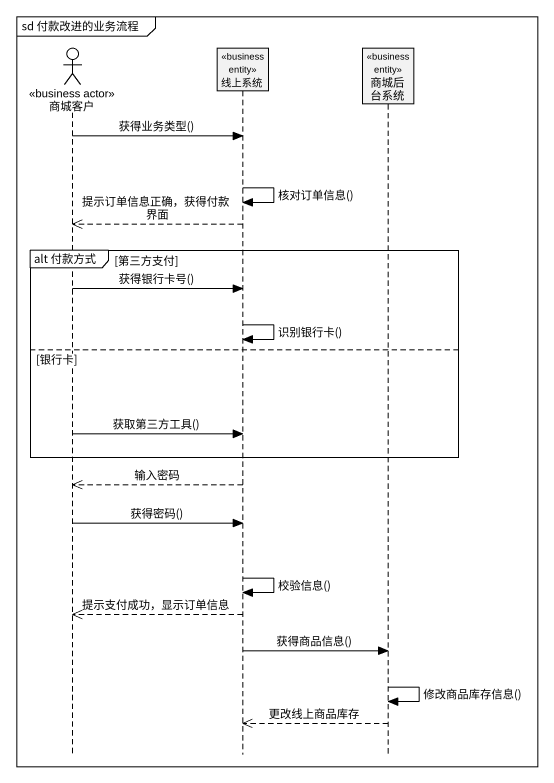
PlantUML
@startuml
mainframe sd 付款改进的业务流程
hide footbox
actor 商城客户 <<business actor>>
participant 线上系统 <<business entity>>
participant 商城后台系统 <<business entity>>

商城客户 -> 线上系统 : 获得业务类型()
线上系统 -> 线上系统 : 核对订单信息()
线上系统 -->> 商城客户 : 提示订单信息正确，获得付款界面
group alt 付款方式 [第三方支付]
  商城客户 -> 线上系统 : 获得银行卡号()
  线上系统 -> 线上系统 : 识别银行卡()
else 银行卡
  商城客户 -> 线上系统 : 获取第三方工具()
end
线上系统 -->> 商城客户 : 输入密码
商城客户 -> 线上系统 : 获得密码()
线上系统 -> 线上系统 : 校验信息()
线上系统 -->> 商城客户 : 提示支付成功，显示订单信息
线上系统 -> 商城后台系统 : 获得商品信息()
商城后台系统 -> 商城后台系统 : 修改商品库存信息()
商城后台系统 -->> 线上系统 : 更改线上商品库存
@enduml
